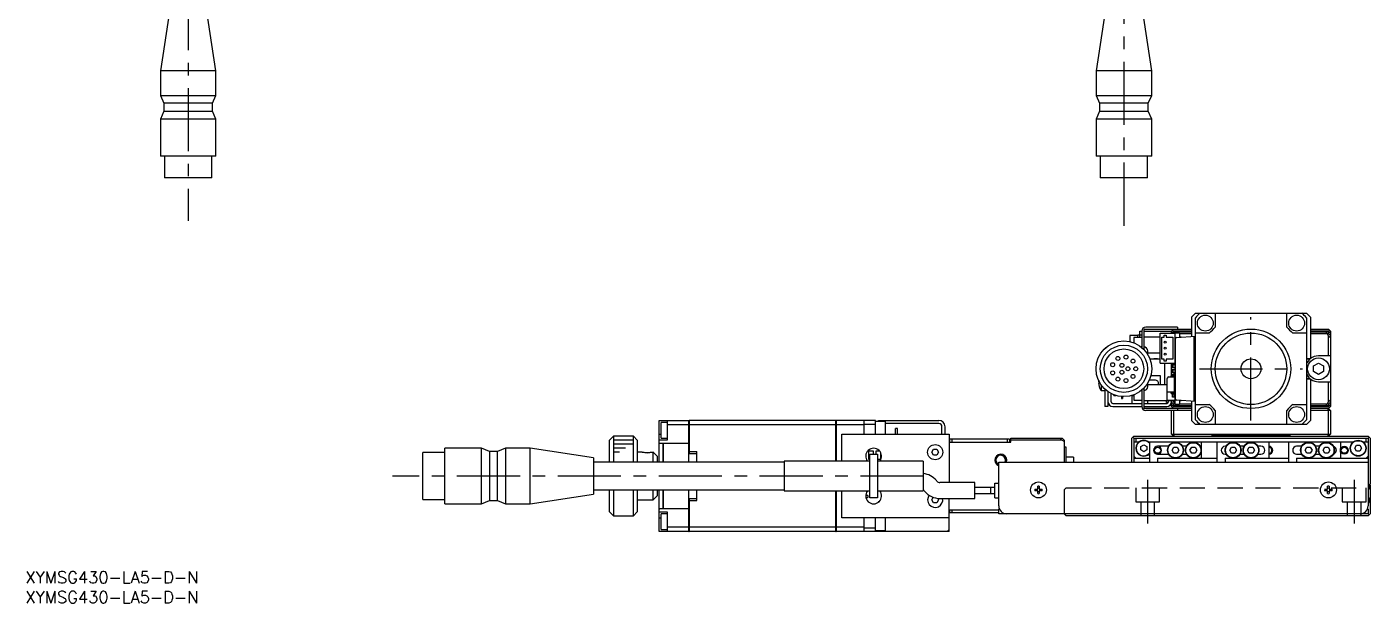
# Model space of a CAD drawing. Extents: x 0 to 725, y -8 to 421.
# Drawn here: x 0.4 to 338.6, y -8 to 137.1 of the extents above; entities that cross this region are included whole.
import ezdxf

# ---------------------------------------------------------------- set-up
doc = ezdxf.new("R2010")
doc.units = 0
doc.header["$LTSCALE"] = 0.5
doc.linetypes.add('CENTER', pattern=[50.8, 31.75, -6.35, 6.35, -6.35])
doc.linetypes.add('DASHED', pattern=[19.05, 12.7, -6.35])
for name, color, linetype in [('MSM_CENTER', 1, 'CENTER'), ('MSM_CONTINUOUS', 7, 'CONTINUOUS'), ('MSM_DASHED', 4, 'DASHED'), ('MSM_NARROW', 5, 'CONTINUOUS'), ('MSM_PART_NUMBER', 7, 'CONTINUOUS')]:
    doc.layers.add(name, color=color, linetype=linetype)
doc.styles.get("Standard").update_dxf_attribs({"font": 'txt.shx', "height": 1, "bigfont": 'bigfont.shx'})

# ---------------------------------------------------------------- blocks, each defined once
blk = doc.blocks.new('*U2')
at = {"layer": 'MSM_PART_NUMBER'}
blk.add_text('XYMSG430-LA5-D-N', height=3, dxfattribs=at).set_placement((0, -3))
blk = doc.blocks.new('*U3')
at = {"layer": 'MSM_PART_NUMBER'}
blk.add_text('XYMSG430-LA5-D-N', height=3, dxfattribs=at).set_placement((0, -8))

msp = doc.modelspace()

# ---------------------------------------------------------------- linework, layer by layer
at = {"layer": 'MSM_CENTER'}
for p, q in [((276.58, 229.9), (276.58, 86.77)), ((41, 223.29), (41, 88.29)), ((308.58, 38), (308.58, 64)), ((295.58, 51), (321.58, 51)), ((226.15, 24), (92.44, 24)), ((282.58, 12.06), (282.58, 23.07)), ((334.58, 23.07), (334.58, 12.06))]:
    msp.add_line(p, q, dxfattribs=at)
at = {"layer": 'MSM_CONTINUOUS'}
for p, q in [((36.43, 142.04), (34, 126.04)), ((48, 126.04), (45.57, 142.04)), ((272.01, 142.04), (269.58, 126.04)), ((283.58, 126.04), (281.15, 142.04)), ((48, 126.04), (34, 126.04)), ((34, 126.04), (34, 119.84)), ((48, 119.84), (48, 126.04)), ((283.58, 126.04), (269.58, 126.04)), ((269.58, 126.04), (269.58, 119.84)), ((283.58, 119.84), (283.58, 126.04)), ((34, 119.84), (48, 119.84)), ((34, 119.84), (34.85, 117.84)), ((47.15, 117.84), (48, 119.84)), ((269.58, 119.84), (283.58, 119.84)), ((269.58, 119.84), (270.43, 117.84)), ((282.73, 117.84), (283.58, 119.84)), ((34.85, 115.84), (34, 113.84)), ((47.15, 117.84), (34.85, 117.84)), ((34.85, 117.84), (34.85, 115.84)), ((34.85, 115.84), (47.15, 115.84)), ((47.15, 115.84), (47.15, 117.84)), ((48, 113.84), (47.15, 115.84)), ((270.43, 115.84), (269.58, 113.84)), ((282.73, 117.84), (270.43, 117.84)), ((270.43, 117.84), (270.43, 115.84)), ((270.43, 115.84), (282.73, 115.84)), ((282.73, 115.84), (282.73, 117.84)), ((283.58, 113.84), (282.73, 115.84)), ((48, 113.84), (34, 113.84)), ((34, 113.84), (34, 104.54)), ((48, 104.54), (48, 113.84)), ((283.58, 113.84), (269.58, 113.84)), ((269.58, 113.84), (269.58, 104.54)), ((283.58, 104.54), (283.58, 113.84)), ((48, 104.54), (34, 104.54)), ((35.05, 104.54), (35.05, 99.04)), ((46.95, 99.04), (46.95, 104.54)), ((283.58, 104.54), (269.58, 104.54)), ((270.63, 104.54), (270.63, 99.04)), ((282.53, 99.04), (282.53, 104.54)), ((46.95, 99.04), (35.05, 99.04)), ((282.53, 99.04), (270.63, 99.04)), ((294.58, 65), (293.58, 64)), ((294.58, 65), (322.58, 65)), ((299.58, 65), (299.58, 61.5)), ((317.58, 61.5), (317.58, 65)), ((323.58, 64), (322.58, 65)), ((281.78, 61), (293.58, 61)), ((290.08, 61.5), (282.08, 61.5)), ((288.58, 60.5), (289.08, 61)), ((290.08, 61.5), (290.08, 61)), ((293.58, 64), (293.58, 59.18)), ((294.58, 38.15), (294.58, 63.85)), ((322.58, 63.85), (322.58, 38.15)), ((323.58, 64), (323.58, 53.6)), ((323.58, 61), (328.08, 61)), ((328.08, 61), (328.58, 60.5)), ((278.08, 59.4), (278.08, 57.84)), ((280.08, 59.4), (278.08, 59.4)), ((279.08, 58.9), (279.08, 57.54)), ((281.08, 58.9), (279.08, 58.9)), ((280.08, 58.9), (280.08, 59.5)), ((281.08, 59.5), (280.08, 59.5)), ((280.58, 60.5), (281.08, 60.5)), ((280.58, 58.9), (280.58, 60.5)), ((281.08, 60.5), (281.08, 56.36)), ((281.58, 60.8), (281.58, 55.9)), ((281.58, 60.5), (288.58, 60.5)), ((285.68, 59), (281.58, 59)), ((285.68, 52.43), (285.68, 59.93)), ((285.68, 59.93), (289.38, 59.93)), ((286.18, 58.93), (286.73, 58.93)), ((286.18, 53.43), (286.18, 58.93)), ((286.73, 58.93), (286.73, 59.43)), ((286.73, 59.43), (287.23, 59.43)), ((287.23, 59.43), (287.23, 58.93)), ((287.23, 58.93), (288.88, 58.93)), ((289.08, 60.5), (288.58, 60)), ((288.58, 59.93), (288.58, 60.5)), ((288.83, 60.75), (289.08, 60.5)), ((288.88, 58.93), (288.88, 53.43)), ((293.58, 60.5), (289.08, 60.5)), ((289.08, 59.93), (289.08, 60.3)), ((289.08, 60.3), (293.58, 60.3)), ((290.58, 60), (289.38, 60)), ((289.38, 60), (289.38, 42)), ((289.58, 60.3), (289.58, 60)), ((289.58, 43.38), (289.58, 58.62)), ((289.86, 58.92), (294.58, 59.25)), ((290.58, 60), (290.58, 58.97)), ((290.58, 59.9), (293.58, 59.9)), ((291.01, 59), (290.58, 59)), ((294.28, 42.77), (294.28, 59.23)), ((298.08, 60), (294.58, 60)), ((322.58, 60), (319.08, 60)), ((328.08, 60.5), (323.58, 60.5)), ((323.58, 60.3), (328.08, 60.3)), ((323.58, 59.9), (328.08, 59.9)), ((327.58, 59.9), (327.58, 60.3)), ((328.08, 59.29), (327.78, 59.9)), ((328.08, 60.5), (328.33, 60.75)), ((328.58, 60), (328.08, 60.5)), ((328.08, 60.3), (328.08, 59.9)), ((328.08, 59.9), (328.58, 59.4)), ((328.08, 54.25), (328.08, 59.29)), ((328.58, 58.79), (328.08, 59.29)), ((328.48, 59.5), (328.58, 59.5)), ((328.58, 60.5), (328.58, 41.5)), ((281.08, 56.5), (280.91, 56.5)), ((282.58, 54.61), (282.58, 55.5)), ((282.58, 55), (285.68, 55)), ((328.58, 54.25), (325.58, 54.25)), ((283.12, 53.5), (283.33, 53.5)), ((283.33, 53.5), (283.33, 53.4)), ((285.68, 53.4), (283.33, 53.4)), ((284.13, 53.4), (284.13, 53.5)), ((285.03, 53.5), (284.13, 53.5)), ((284.51, 53.4), (284.51, 53.5)), ((284.66, 53.4), (284.66, 53.5)), ((285.03, 53.4), (285.03, 53.5)), ((285.68, 52.43), (289.38, 52.43)), ((286.73, 53.43), (286.18, 53.43)), ((286.73, 52.93), (286.73, 53.43)), ((287.23, 52.93), (286.73, 52.93)), ((286.83, 52.43), (286.83, 47)), ((288.88, 53.43), (287.23, 53.43)), ((287.23, 53.43), (287.23, 52.93)), ((288.58, 49.41), (288.58, 52.43)), ((289.38, 52), (288.58, 52)), ((289.38, 51.25), (288.58, 51.25)), ((289.38, 50.75), (288.58, 50.75)), ((288.83, 51.25), (288.83, 52)), ((288.83, 50), (288.83, 50.75)), ((288.96, 51.25), (288.96, 52)), ((288.96, 50), (288.96, 50.75)), ((322.58, 53.6), (323.58, 53.6)), ((322.58, 53.49), (323.49, 53.49)), ((324.33, 51.72), (325.58, 52.44)), ((324.33, 50.28), (324.33, 51.72)), ((325.58, 52.44), (326.83, 51.72)), ((326.83, 51.72), (326.83, 50.28)), ((270.2, 47.7), (270.33, 47.7)), ((270.33, 47.7), (270.33, 47.3)), ((282.58, 46.5), (282.58, 47.39)), ((284.58, 48.1), (282.95, 48.1)), ((285.83, 49.2), (283.35, 49.2)), ((285.83, 47), (285.83, 49.2)), ((287.5, 45.2), (287.5, 48.58)), ((287.53, 48.65), (287.85, 48.97)), ((287.92, 49), (289.18, 49)), ((288.39, 49.11), (288.39, 49)), ((289.15, 50), (288.58, 50)), ((289.15, 49.5), (288.58, 49.5)), ((288.62, 49.11), (288.62, 49)), ((289.05, 49.44), (288.72, 49.44)), ((288.72, 49.21), (289.05, 49.21)), ((288.83, 49.44), (288.83, 49.5)), ((288.83, 49), (288.83, 49.21)), ((288.96, 49.44), (288.96, 49.5)), ((288.96, 49), (288.96, 49.21)), ((289.15, 50.05), (289.38, 50.05)), ((289.15, 50.05), (289.15, 49.54)), ((289.15, 49.8), (289.38, 49.8)), ((289.15, 49.73), (289.38, 49.73)), ((289.28, 48.9), (289.28, 45.2)), ((289.38, 48.31), (289.28, 48.31)), ((289.38, 47.75), (289.28, 47.75)), ((289.38, 49.5), (289.38, 49.5)), ((323.49, 48.51), (322.58, 48.51)), ((323.58, 48.4), (322.58, 48.4)), ((323.58, 48.4), (323.58, 38)), ((325.58, 49.56), (324.33, 50.28)), ((326.83, 50.28), (325.58, 49.56)), ((325.58, 47.75), (328.58, 47.75)), ((328.08, 42.71), (328.08, 47.75)), ((270.33, 47.3), (270.2, 47.3)), ((270.33, 46.57), (270.33, 46.55)), ((270.88, 46.93), (270.88, 45.5)), ((270.88, 45.5), (271.78, 45.5)), ((271.78, 45.9), (271.78, 41.5)), ((272.58, 45.26), (272.58, 41.5)), ((273.38, 42.7), (273.38, 44.77)), ((274.08, 44.3), (274.08, 44.46)), ((274.08, 44.3), (274.56, 44.3)), ((275.96, 44.03), (275.96, 43.5)), ((276.21, 44.01), (276.21, 43.5)), ((278.58, 44.29), (278.58, 42.3)), ((278.61, 44.3), (279.08, 44.3)), ((279.08, 44.46), (279.08, 43.1)), ((280.91, 45.5), (281.08, 45.5)), ((281.08, 45.64), (281.08, 41.5)), ((281.58, 46.1), (281.58, 41.2)), ((287.5, 47), (282.58, 47)), ((287.38, 46.9), (287.38, 43.1)), ((287.5, 46.9), (287.38, 46.9)), ((289.18, 45.1), (287.6, 45.1)), ((288.39, 45.1), (288.39, 44.99)), ((288.62, 45.1), (288.62, 44.99)), ((288.72, 44.89), (289.05, 44.89)), ((289.05, 44.66), (288.72, 44.66)), ((288.83, 44.89), (288.83, 45.1)), ((288.83, 43.83), (288.83, 44.66)), ((289.15, 44.56), (289.15, 44.05)), ((289.38, 44.36), (289.15, 44.36)), ((289.38, 44.3), (289.15, 44.3)), ((289.38, 44.05), (289.15, 44.05)), ((289.38, 46.9), (289.28, 46.9)), ((289.38, 46.78), (289.28, 46.78)), ((289.38, 44.78), (289.3, 44.78)), ((272.58, 41.5), (271.78, 41.5)), ((273.78, 42.3), (281.08, 42.3)), ((273.78, 41.5), (281.08, 41.5)), ((275.96, 43.5), (276.21, 43.5)), ((279.08, 43.1), (281.08, 43.1)), ((281.58, 43), (288.58, 43)), ((281.58, 42.3), (287.38, 42.3)), ((281.58, 41.5), (287.38, 41.5)), ((293.58, 41), (281.78, 41)), ((282.58, 42.3), (282.58, 43)), ((287.28, 42.5), (287.28, 43)), ((287.28, 42.5), (287.73, 42.5)), ((287.38, 43.1), (289.38, 43.1)), ((287.78, 42.7), (287.78, 43)), ((288.58, 41.5), (288.58, 43.1)), ((289.08, 42.1), (288.58, 42.6)), ((288.58, 42.5), (288.68, 42.5)), ((288.58, 42), (289.08, 41.5)), ((289.08, 41), (288.58, 41.5)), ((288.7, 43.1), (289.08, 42.71)), ((289.38, 43.83), (288.83, 43.83)), ((289.08, 41.5), (288.83, 41.25)), ((289.08, 43.1), (289.08, 42.71)), ((289.08, 42.71), (289.38, 42.11)), ((289.08, 41.7), (289.08, 42.1)), ((289.38, 42.1), (289.08, 42.1)), ((293.58, 41.7), (289.08, 41.7)), ((289.08, 41.5), (293.58, 41.5)), ((290.58, 42), (289.38, 42)), ((289.58, 42), (289.58, 41.7)), ((294.58, 42.75), (289.86, 43.08)), ((290.08, 41), (290.08, 40.5)), ((290.58, 43.03), (290.58, 42)), ((290.58, 43), (291.01, 43)), ((293.58, 42.1), (290.58, 42.1)), ((293.58, 42.82), (293.58, 38)), ((294.58, 42), (298.08, 42)), ((319.08, 42), (322.58, 42)), ((328.08, 42.1), (323.58, 42.1)), ((328.08, 41.7), (323.58, 41.7)), ((323.58, 41.5), (328.08, 41.5)), ((328.08, 41), (323.58, 41)), ((327.58, 41.7), (327.58, 42.1)), ((327.78, 42.1), (328.08, 42.71)), ((327.88, 41), (328.08, 40.5)), ((328.08, 42.71), (328.58, 43.21)), ((328.58, 42.6), (328.08, 42.1)), ((328.08, 42.1), (328.08, 41.7)), ((328.08, 41.5), (328.58, 42)), ((328.33, 41.25), (328.08, 41.5)), ((328.58, 41.5), (328.08, 41)), ((328.58, 40.5), (328.08, 41)), ((328.48, 42.5), (328.58, 42.5)), ((159.58, 27.5), (159.58, 38)), ((159.58, 38), (167.08, 38)), ((161.58, 37.5), (160.08, 37.5)), ((160.08, 33.5), (160.08, 37.5)), ((161.58, 38), (161.58, 33)), ((167.08, 27.5), (167.08, 38)), ((167.08, 37.99), (167.13, 37.99)), ((204.08, 38), (167.13, 38)), ((167.13, 38), (167.13, 29.65)), ((204.08, 27.75), (204.08, 38)), ((204.08, 37.99), (204.13, 37.99)), ((204.13, 38), (204.13, 27.75)), ((214.08, 38), (204.13, 38)), ((211.08, 38), (211.08, 34.5)), ((214.08, 34.5), (214.08, 38)), ((216.58, 37.75), (214.08, 37.75)), ((214.78, 37.75), (214.78, 38)), ((214.78, 38), (229.98, 38)), ((215.28, 38), (215.28, 37.75)), ((216.58, 34.5), (216.58, 37.75)), ((293.58, 40.5), (282.08, 40.5)), ((288.58, 34.5), (288.58, 40.5)), ((289.08, 40.5), (289.08, 34.5)), ((293.58, 38), (294.58, 37)), ((299.58, 40.5), (299.58, 37)), ((317.58, 37), (317.58, 40.5)), ((322.58, 37), (323.58, 38)), ((328.58, 40.5), (323.58, 40.5)), ((328.08, 34.5), (328.08, 40.5)), ((328.58, 40.5), (328.58, 34.5)), ((148.08, 34), (147.08, 33)), ((148.08, 34), (148.08, 27.5)), ((153.08, 34), (148.08, 34)), ((153.08, 27.5), (153.08, 34)), ((154.08, 33), (153.08, 34)), ((159.58, 34.5), (160.08, 34.5)), ((167.08, 36.85), (161.58, 36.85)), ((167.08, 36.84), (167.13, 36.84)), ((204.08, 36.85), (167.13, 36.85)), ((204.08, 36.84), (204.13, 36.84)), ((211.08, 36.85), (204.13, 36.85)), ((205.58, 34.5), (232.58, 34.5)), ((205.58, 27.75), (205.58, 34.5)), ((214.08, 37), (211.08, 37)), ((229.98, 37.2), (216.58, 37.2)), ((219.08, 34.5), (219.08, 36)), ((219.58, 36), (219.08, 36)), ((219.58, 34.5), (219.58, 36)), ((230.78, 34.5), (230.78, 36.4)), ((231.58, 34.5), (231.58, 36.4)), ((232.58, 34.5), (232.58, 22.35)), ((278.58, 33.5), (279.08, 34)), ((279.08, 34), (338.08, 34)), ((288.58, 34.5), (289.08, 34)), ((288.58, 34.5), (328.58, 34.5)), ((289.29, 34), (289.08, 34.5)), ((322.58, 37), (294.58, 37)), ((298.58, 34), (298.88, 34.3)), ((318.28, 34.3), (298.88, 34.3)), ((318.28, 34.3), (318.58, 34)), ((328.08, 34.5), (327.88, 34)), ((328.58, 34.5), (328.08, 34)), ((338.58, 33.5), (338.08, 34)), ((105.58, 17), (105.58, 31)), ((114.88, 31), (105.58, 31)), ((114.88, 17), (114.88, 31)), ((116.88, 30.15), (114.88, 31)), ((120.88, 31), (118.88, 30.15)), ((120.88, 31), (120.88, 17)), ((127.08, 31), (120.88, 31)), ((127.08, 17), (127.08, 31)), ((143.08, 28.57), (127.08, 31)), ((147.08, 27.5), (147.08, 33)), ((154.08, 33), (154.08, 27.5)), ((161.58, 33), (159.58, 33)), ((159.78, 32.23), (159.58, 32.23)), ((159.78, 32.25), (159.78, 32.23)), ((159.78, 32.25), (160.58, 32.25)), ((160.08, 33.5), (161.58, 33.5)), ((160.58, 27.5), (160.58, 32.25)), ((160.58, 32.2), (160.63, 32.2)), ((160.63, 32.25), (167.08, 32.25)), ((160.63, 32.25), (160.63, 27.5)), ((228.22, 30), (228.65, 30.75)), ((228.65, 30.75), (229.52, 30.75)), ((229.52, 30.75), (229.95, 30)), ((247.78, 33.3), (232.58, 33.3)), ((232.58, 32.5), (248.08, 32.5)), ((232.78, 32.5), (232.78, 33.3)), ((233.28, 33.3), (233.28, 32.5)), ((247.28, 32.5), (247.28, 33.3)), ((247.78, 33.3), (247.78, 32.5)), ((248.08, 32.5), (248.08, 33.5)), ((248.08, 33.5), (261.08, 33.5)), ((260.97, 33), (248.08, 33)), ((260.97, 33), (260.47, 33.5)), ((261.58, 32.69), (260.97, 33)), ((261.08, 33.5), (261.58, 33)), ((261.58, 33), (261.58, 27.5)), ((262.08, 31.25), (261.58, 31.25)), ((262.08, 27.5), (262.08, 31.25)), ((278.58, 27.5), (278.58, 33.5)), ((278.83, 33.75), (279.08, 33.5)), ((279.08, 33.5), (279.08, 27.5)), ((279.08, 33.5), (338.08, 33.5)), ((280.26, 32.5), (279.08, 32.5)), ((279.58, 33.5), (279.58, 32.5)), ((280.83, 31.43), (281.58, 31.87)), ((280.83, 30.57), (280.83, 31.43)), ((281.58, 30.13), (280.83, 30.57)), ((281.58, 31.87), (282.33, 31.43)), ((282.33, 30.57), (281.58, 30.13)), ((282.33, 31.43), (282.33, 30.57)), ((334.26, 32.5), (282.91, 32.5)), ((283.08, 27.5), (283.08, 32.5)), ((287.85, 31.5), (285.08, 31.5)), ((288.72, 30.5), (289.15, 31.25)), ((289.15, 29.75), (288.72, 30.5)), ((289.15, 31.25), (290.02, 31.25)), ((290.02, 31.25), (290.45, 30.5)), ((290.45, 30.5), (290.02, 29.75)), ((292.35, 31.5), (291.31, 31.5)), ((293.22, 30.5), (293.65, 31.25)), ((293.65, 29.75), (293.22, 30.5)), ((293.65, 31.25), (294.52, 31.25)), ((294.52, 31.25), (294.95, 30.5)), ((294.95, 30.5), (294.52, 29.75)), ((296.08, 32.5), (296.08, 28.5)), ((300.08, 27.5), (300.08, 32.5)), ((302.35, 31.5), (302.08, 31.5)), ((303.22, 30.5), (303.65, 31.25)), ((303.65, 29.75), (303.22, 30.5)), ((303.65, 31.25), (304.52, 31.25)), ((304.52, 31.25), (304.95, 30.5)), ((304.95, 30.5), (304.52, 29.75)), ((306.85, 31.5), (305.81, 31.5)), ((307.72, 30.5), (308.15, 31.25)), ((308.15, 29.75), (307.72, 30.5)), ((308.15, 31.25), (309.02, 31.25)), ((309.02, 31.25), (309.45, 30.5)), ((309.45, 30.5), (309.02, 29.75)), ((311.08, 31.5), (310.31, 31.5)), ((313.08, 32.5), (313.08, 28.5)), ((318.08, 27.5), (318.08, 32.5)), ((321.35, 31.5), (320.08, 31.5)), ((322.22, 30.5), (322.65, 31.25)), ((322.65, 29.75), (322.22, 30.5)), ((322.65, 31.25), (323.52, 31.25)), ((323.52, 31.25), (323.95, 30.5)), ((323.95, 30.5), (323.52, 29.75)), ((325.85, 31.5), (324.81, 31.5)), ((326.72, 30.5), (327.15, 31.25)), ((327.15, 29.75), (326.72, 30.5)), ((327.15, 31.25), (328.02, 31.25)), ((328.02, 31.25), (328.45, 30.5)), ((328.45, 30.5), (328.02, 29.75)), ((331.08, 32.5), (331.08, 28.5)), ((334.72, 31), (335.15, 31.75)), ((335.15, 30.25), (334.72, 31)), ((335.15, 31.75), (336.02, 31.75)), ((336.02, 31.75), (336.45, 31)), ((336.45, 31), (336.02, 30.25)), ((338.08, 32.5), (336.91, 32.5)), ((337.58, 32.5), (337.58, 33.5)), ((338.08, 33.5), (338.33, 33.75)), ((338.08, 33.5), (338.08, 16.5)), ((338.58, 33.5), (338.58, 22)), ((100.08, 18.05), (100.08, 29.95)), ((105.58, 29.95), (100.08, 29.95)), ((116.88, 30.15), (116.88, 17.85)), ((118.88, 30.15), (116.88, 30.15)), ((118.88, 17.85), (118.88, 30.15)), ((143.08, 28.57), (143.08, 19.43)), ((191.08, 27.5), (143.08, 27.5)), ((155.33, 30), (154.08, 30)), ((157.83, 30), (158.08, 30)), ((158.08, 27.5), (158.08, 30)), ((158.08, 30), (159.08, 29)), ((159.08, 29), (159.08, 27.5)), ((167.08, 29.65), (169.08, 29.65)), ((167.13, 30.15), (169.08, 30.15)), ((169.08, 27.5), (169.08, 30.15)), ((191.08, 27.75), (191.08, 20.25)), ((212.58, 27.75), (191.08, 27.75)), ((213.51, 30.22), (212.26, 30.22)), ((212.26, 30.22), (212.26, 28.22)), ((212.26, 28.22), (212.58, 28.22)), ((212.58, 29.5), (214.58, 29.5)), ((212.58, 18.5), (212.58, 29.5)), ((213.51, 29.5), (213.51, 30.22)), ((215.17, 30.22), (214.17, 30.22)), ((214.17, 30.22), (214.17, 29.5)), ((214.58, 29.5), (214.58, 18.5)), ((214.58, 28.22), (215.42, 28.22)), ((226.08, 27.75), (214.58, 27.75)), ((215.42, 28.22), (215.42, 29.8)), ((226.08, 27.75), (226.08, 20.25)), ((228.65, 29.25), (228.22, 30)), ((229.52, 29.25), (228.65, 29.25)), ((229.95, 30), (229.52, 29.25)), ((245.08, 27.5), (338.08, 27.5)), ((245.08, 16.5), (245.08, 27.5)), ((263.88, 28.75), (262.08, 28.75)), ((263.88, 28.75), (263.88, 27.5)), ((279.58, 28.5), (279.08, 29)), ((279.08, 28.5), (283.08, 28.5)), ((285.08, 29.5), (287.85, 29.5)), ((285.08, 28.5), (285.08, 27.5)), ((285.08, 28.5), (300.08, 28.5)), ((290.02, 29.75), (289.15, 29.75)), ((291.31, 29.5), (292.35, 29.5)), ((294.52, 29.75), (293.65, 29.75)), ((302.08, 29.5), (302.35, 29.5)), ((302.08, 28.5), (302.08, 27.5)), ((302.08, 28.5), (318.08, 28.5)), ((304.52, 29.75), (303.65, 29.75)), ((305.81, 29.5), (306.85, 29.5)), ((309.02, 29.75), (308.15, 29.75)), ((310.31, 29.5), (311.08, 29.5)), ((320.08, 29.5), (321.35, 29.5)), ((320.08, 28.5), (320.08, 27.5)), ((320.08, 28.5), (338.08, 28.5)), ((323.52, 29.75), (322.65, 29.75)), ((324.81, 29.5), (325.85, 29.5)), ((328.02, 29.75), (327.15, 29.75)), ((336.02, 30.25), (335.15, 30.25)), ((338.08, 29), (337.58, 28.5)), ((143.08, 20.5), (191.08, 20.5)), ((147.08, 15), (147.08, 20.5)), ((148.08, 20.5), (148.08, 14)), ((153.08, 14), (153.08, 20.5)), ((154.08, 20.5), (154.08, 15)), ((158.08, 18), (158.08, 20.5)), ((159.08, 20.5), (159.08, 19)), ((159.58, 10), (159.58, 20.5)), ((160.58, 15.75), (160.58, 20.5)), ((160.63, 20.5), (160.63, 15.75)), ((167.08, 10), (167.08, 20.5)), ((169.08, 17.85), (169.08, 20.5)), ((229.5, 22.71), (229.37, 22.86)), ((239.08, 22.35), (230.27, 22.35)), ((239.08, 18.35), (239.08, 22.35)), ((244.08, 21.1), (239.08, 21.1)), ((243.08, 19.6), (243.08, 21.1)), ((244.08, 22.2), (245.08, 22.2)), ((244.08, 18.5), (244.08, 22.2)), ((254.15, 20.7), (254.88, 20.7)), ((254.88, 20.3), (254.15, 20.3)), ((254.88, 20.7), (254.88, 21.43)), ((254.88, 19.57), (254.88, 20.3)), ((255.28, 21.43), (255.28, 20.7)), ((255.28, 20.7), (256.01, 20.7)), ((255.28, 20.3), (255.28, 19.57)), ((256.01, 20.3), (255.28, 20.3)), ((327.15, 20.7), (327.88, 20.7)), ((327.88, 20.3), (327.15, 20.3)), ((327.88, 20.7), (327.88, 21.43)), ((327.88, 19.57), (327.88, 20.3)), ((328.28, 21.43), (328.28, 20.7)), ((328.28, 20.7), (329.01, 20.7)), ((328.28, 20.3), (328.28, 19.57)), ((329.01, 20.3), (328.28, 20.3)), ((338.33, 21.75), (338.08, 22)), ((338.58, 22), (338.08, 21.5)), ((338.08, 21.4), (338.18, 21.4)), ((338.58, 21.2), (338.08, 21.2)), ((338.08, 21), (338.58, 21)), ((338.08, 20.5), (338.58, 21)), ((338.48, 21.9), (338.48, 21.7)), ((338.48, 21.8), (338.58, 21.7)), ((338.58, 21.7), (338.58, 14.5)), ((100.08, 18.05), (105.58, 18.05)), ((105.58, 17), (114.88, 17)), ((114.88, 17), (116.88, 17.85)), ((116.88, 17.85), (118.88, 17.85)), ((118.88, 17.85), (120.88, 17)), ((120.88, 17), (127.08, 17)), ((127.08, 17), (143.08, 19.43)), ((154.08, 18), (158.08, 18)), ((159.08, 19), (158.08, 18)), ((167.08, 18.35), (169.08, 18.35)), ((167.13, 18.35), (167.13, 10)), ((167.13, 17.85), (169.08, 17.85)), ((191.08, 20.25), (212.58, 20.25)), ((204.08, 10), (204.08, 20.25)), ((204.13, 20.25), (204.13, 10)), ((205.58, 13.5), (205.58, 20.25)), ((212.08, 19.08), (211.58, 19.08)), ((211.63, 18.58), (212.08, 18.58)), ((211.9, 20.08), (212.08, 20.08)), ((212.08, 20.25), (212.08, 20.08)), ((212.08, 19.08), (212.08, 18.58)), ((214.58, 18.5), (212.58, 18.5)), ((214.58, 20.25), (226.08, 20.25)), ((226.31, 20.29), (226.44, 20.14)), ((228.22, 18), (228.59, 18.64)), ((228.65, 17.25), (228.22, 18)), ((229.52, 17.25), (228.65, 17.25)), ((229.95, 18), (229.52, 17.25)), ((229.73, 18.38), (229.95, 18)), ((230.27, 18.35), (239.08, 18.35)), ((232.58, 10), (232.58, 18.35)), ((239.08, 19.6), (244.08, 19.6)), ((244.08, 18.5), (245.08, 18.5)), ((338.08, 18.5), (338.38, 18.5)), ((338.08, 17.3), (338.38, 17.3)), ((338.38, 17.3), (338.38, 18.5)), ((147.08, 15), (148.08, 14)), ((148.08, 14), (153.08, 14)), ((153.08, 14), (154.08, 15)), ((159.58, 15.77), (159.78, 15.77)), ((159.58, 15), (161.58, 15)), ((159.78, 15.77), (159.78, 15.75)), ((160.58, 15.75), (159.78, 15.75)), ((161.58, 14.5), (160.08, 14.5)), ((160.08, 10.5), (160.08, 14.5)), ((160.58, 15.8), (160.63, 15.8)), ((167.08, 15.75), (160.63, 15.75)), ((161.58, 15), (161.58, 10)), ((232.58, 15.5), (245.08, 15.5)), ((232.78, 14.7), (232.78, 15.5)), ((245.08, 14.7), (232.78, 14.7)), ((233.28, 15.5), (233.28, 14.7)), ((245.08, 14.5), (245.08, 15.7)), ((338.08, 14.5), (245.08, 14.5)), ((262.08, 14), (261.58, 14.5)), ((262.08, 14.5), (261.83, 14.25)), ((338.08, 14), (262.08, 14)), ((338.08, 15.7), (338.08, 14.5)), ((338.33, 14.25), (338.08, 14.5)), ((338.08, 14), (338.58, 14.5)), ((159.58, 13.5), (160.08, 13.5)), ((160.08, 10.5), (161.58, 10.5)), ((167.08, 11.15), (161.58, 11.15)), ((167.08, 11.16), (167.13, 11.16)), ((204.08, 11.15), (167.13, 11.15)), ((204.08, 11.16), (204.13, 11.16)), ((211.08, 11.15), (204.13, 11.15)), ((232.58, 13.5), (205.58, 13.5)), ((211.08, 13.5), (211.08, 10)), ((211.08, 11), (214.08, 11)), ((214.08, 10), (214.08, 13.5)), ((214.08, 10.25), (216.58, 10.25)), ((216.58, 10.25), (216.58, 13.5)), ((232.58, 10.5), (232.08, 10)), ((167.08, 10), (159.58, 10)), ((167.08, 10.01), (167.13, 10.01)), ((204.08, 10), (167.13, 10)), ((204.08, 10.01), (204.13, 10.01)), ((232.58, 10), (204.13, 10))]:
    msp.add_line(p, q, dxfattribs=at)
for centre, radius in [((297.08, 62.5), 2), ((320.08, 62.5), 2), ((308.58, 51), 10), ((276.58, 51), 7), ((286.98, 57.68), 0.25), ((308.58, 51), 9), ((276.58, 51), 5.95), ((276.58, 51), 5), ((277.1, 53.95), 0.5), ((286.98, 56.18), 0.25), ((286.98, 54.68), 0.25), ((273.76, 52.03), 0.5), ((275.08, 53.6), 0.5), ((276.08, 51.87), 0.5), ((277.58, 51), 0.5), ((278.88, 52.93), 0.5), ((279.58, 51), 0.5), ((308.58, 51), 2.5), ((325.58, 51), 2.75), ((273.76, 49.97), 0.5), ((275.08, 48.4), 0.5), ((276.08, 50.13), 0.5), ((277.1, 48.05), 0.5), ((278.88, 49.07), 0.5), ((297.08, 39.5), 2), ((320.08, 39.5), 2), ((229.08, 30), 1.9), ((285.08, 30.5), 0.783), ((289.58, 30.5), 2), ((289.58, 30.5), 1.9), ((294.08, 30.5), 2), ((294.08, 30.5), 1.9), ((304.08, 30.5), 2), ((304.08, 30.5), 1.9), ((308.58, 30.5), 2), ((308.58, 30.5), 1.9), ((323.08, 30.5), 2), ((323.08, 30.5), 1.9), ((327.58, 30.5), 2), ((327.58, 30.5), 1.9), ((332.08, 30.5), 0.783), ((335.58, 31), 2), ((335.58, 31), 1.9), ((255.08, 20.5), 2), ((328.08, 20.5), 2)]:
    msp.add_circle(centre, radius, dxfattribs=at)
for centre, radius, start, end in [((308.58, 51), 19, 132.5369, 137.4631), ((308.58, 51), 19, 42.5369, 47.4631), ((282.08, 60.5), 1, 90, 180), ((281.78, 60.8), 0.2, 90, 180), ((285.42, 74.16), 19, 311.7998, 318.2002), ((331.75, 74.16), 19, 221.7998, 228.2002), ((289.88, 58.62), 0.3, 94, 180), ((272.58, 55.5), 1, 118.9988, 144.2683), ((281.58, 55.5), 1, 0, 90), ((325.58, 51), 3.25, 90, 130.0046), ((325.58, 51), 3.25, 130.005, 157.3871), ((273.38, 47.5), 3.19, 170.1406, 176.4097), ((284.58, 47.35), 0.75, 332.1818, 90), ((287.6, 48.58), 0.1, 135, 180), ((287.92, 48.9), 0.1, 90, 135), ((288.72, 49.11), 0.33, 90, 180), ((288.72, 49.11), 0.1, 90, 180), ((289.05, 49.54), 0.1, 270, 0), ((289.05, 49.54), 0.33, 270, 0), ((289.18, 48.9), 0.1, 0, 90), ((325.58, 51), 3.25, 202.6042, 270), ((273.38, 47.5), 3.19, 183.5903, 196.9053), ((273.38, 47.5), 3.2, 197.27, 218.6822), ((272.58, 46.5), 1, 215.7317, 241.0012), ((281.58, 46.5), 1, 270, 0), ((287.6, 45.2), 0.1, 180, 270), ((288.72, 44.99), 0.33, 180, 270), ((288.72, 44.99), 0.1, 180, 270), ((289.05, 44.56), 0.33, 0, 90), ((289.05, 44.56), 0.1, 0, 90), ((289.18, 45.2), 0.1, 270, 0), ((273.78, 42.7), 1.2, 180, 270), ((273.78, 42.7), 0.4, 180, 270), ((282.08, 41.5), 1, 180, 270), ((281.78, 41.2), 0.2, 180, 270), ((287.38, 42.7), 1.2, 270, 0), ((287.38, 42.7), 0.4, 270, 0), ((289.88, 43.38), 0.3, 180, 266), ((285.42, 27.84), 19, 41.7998, 48.2002), ((331.75, 27.84), 19, 131.7998, 138.2002), ((229.98, 36.4), 1.6, 0, 90), ((308.58, 51), 19, 222.5369, 227.4631), ((308.58, 51), 19, 312.5369, 317.4631), ((229.98, 36.4), 0.8, 0, 90), ((213.58, 29), 2, 321.3178, 218.6822), ((281.58, 31), 2, 41.4096, 318.5904), ((281.58, 31), 1.9, 37.8636, 322.1364), ((285.08, 30.5), 1, 90, 270), ((302.08, 30.5), 1, 90, 270), ((311.08, 30.5), 1, 270, 90), ((313.08, 30.5), 0.783, 270, 90), ((320.08, 30.5), 1, 90, 270), ((329.08, 30.5), 1, 284.4775, 75.5225), ((156.58, 35.87), 6, 257.9755, 282.0245), ((245.58, 28), 1.23, 336.0042, 246.0042), ((225.54, 19.65), 5, 40, 83.7859), ((225.54, 19.65), 1, 40, 57.233), ((230.27, 23.35), 1, 220, 270), ((255.08, 20.5), 0.95, 167.8468, 192.1532), ((255.08, 20.5), 0.435, 152.6335, 207.3665), ((255.08, 20.5), 0.95, 77.8468, 102.1532), ((255.08, 20.5), 0.435, 62.6335, 117.3665), ((255.08, 20.5), 0.435, 332.6335, 27.3665), ((255.08, 20.5), 0.95, 347.8468, 12.1532), ((328.08, 20.5), 0.95, 167.8468, 192.1532), ((328.08, 20.5), 0.435, 152.6335, 207.3665), ((328.08, 20.5), 0.95, 77.8468, 102.1532), ((328.08, 20.5), 0.435, 62.6335, 117.3665), ((328.08, 20.5), 0.435, 332.6335, 27.3665), ((328.08, 20.5), 0.95, 347.8468, 12.1532), ((338.18, 21.7), 0.3, 270, 0), ((213.58, 19), 2, 141.3178, 38.6822), ((214.88, 17.33), 0.2, 75.0734, 180.8074), ((230.27, 23.35), 5, 220, 270), ((229.08, 18), 1.9, 143.006, 10.6151), ((255.08, 20.5), 0.435, 242.6335, 297.3665), ((255.08, 20.5), 0.95, 257.8468, 282.1532), ((328.08, 20.5), 0.435, 242.6335, 297.3665), ((328.08, 20.5), 0.95, 257.8468, 282.1532), ((247.08, 16.5), 2, 180, 270), ((336.08, 16.5), 2, 270, 0)]:
    msp.add_arc(centre, radius, start, end, dxfattribs=at)
at = {"layer": 'MSM_DASHED'}
for p, q in [((261.58, 20.5), (262.08, 21)), ((261.58, 20.5), (261.58, 14.5)), ((262.08, 21), (338.08, 21)), ((279.58, 21), (279.58, 17.5)), ((285.58, 17.5), (285.58, 21)), ((331.58, 21), (331.58, 17.5)), ((337.58, 17.5), (337.58, 21)), ((279.58, 17.5), (285.58, 17.5)), ((280.83, 17.5), (280.83, 14)), ((284.33, 14), (284.33, 17.5)), ((331.58, 17.5), (337.58, 17.5)), ((332.83, 17.5), (332.83, 14)), ((336.33, 14), (336.33, 17.5))]:
    msp.add_line(p, q, dxfattribs=at)
at = {"layer": 'MSM_NARROW'}
for p, q in [((153.08, 33), (148.08, 33)), ((153.08, 32), (148.08, 32)), ((151.08, 31), (148.08, 31)), ((149.58, 30), (148.08, 30)), ((156.57, 29.81), (155.08, 30)), ((158.08, 30), (156.57, 29.81))]:
    msp.add_line(p, q, dxfattribs=at)
msp.add_circle((332.08, 30.5), 1, dxfattribs=at)
for centre, radius, start, end in [((285.08, 30.5), 1, 270, 90), ((313.08, 30.5), 1, 270, 90), ((245.58, 28), 1.5, 340.5288, 250.5288)]:
    msp.add_arc(centre, radius, start, end, dxfattribs=at)

# ---------------------------------------------------------------- block references
at = {"layer": 'MSM_CONTINUOUS'}
for name in ['*U2', '*U3']:
    msp.add_blockref(name, (0, 0), dxfattribs=at)

doc.saveas('drawing.dxf')
